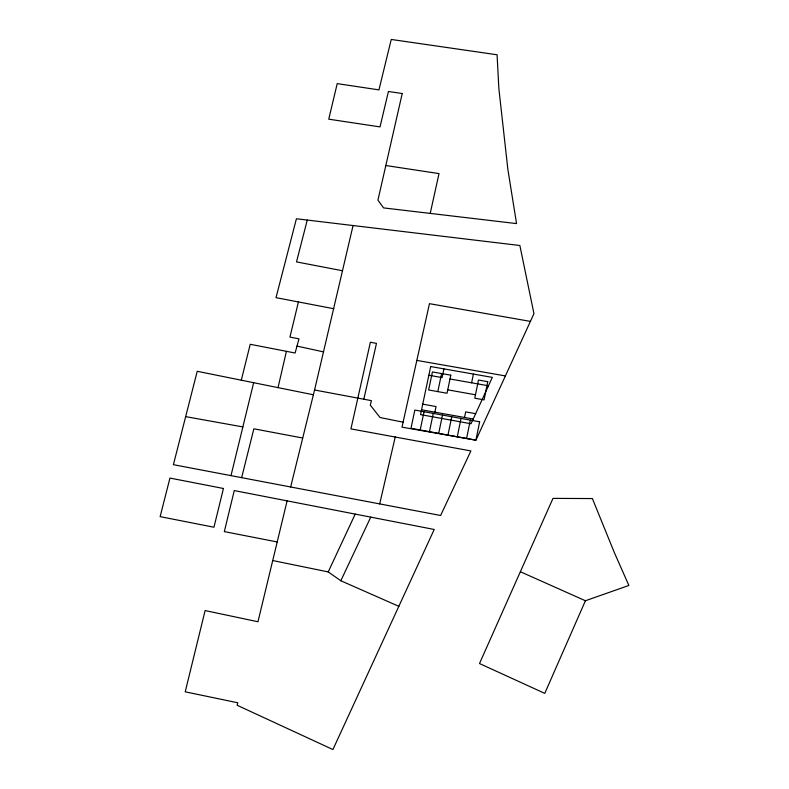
<?xml version="1.0" encoding="UTF-8"?>
<svg xmlns="http://www.w3.org/2000/svg" width="789" height="789" viewBox="0 0 789 789"><rect width="100%" height="100%" fill="white"/><g stroke="black" fill="none" stroke-linecap="round" stroke-linejoin="round"><path stroke-width="1.18" d="M466.595 438.467L470.323 420.103M457.275 436.761L461.032 418.426M464.524 417.47L465.668 411.888L475.639 413.692M471.615 382.813L473.4 374.065M447.974 435.055L451.752 416.75M429.443 431.662L433.26 413.397M437.816 391.61L441.593 373.562M434.887 412.174L436.061 406.552L422.736 404.155M443.931 368.887L442.106 377.596L428.841 375.248M438.704 433.358L442.501 415.073M420.202 429.966L424.048 411.73M430.222 213.405L439.009 173.6L385.821 165.522M363.818 399.224L376.481 343.383L370.386 342.239L350.927 428.9L470.895 450.933L440.617 515.493L173.402 464.682L197.23 371.294L313.381 394.776M278.034 387.626L286.407 351.332M290.658 486.981L314.564 390.003L353.068 225.546M379.687 503.905L395.289 436.8M277.205 541.954L224.332 531.608L234.264 490.58L434.216 529.468L332.909 749.55L237.173 705.277L237.795 702.782L185.218 691.825L205.11 610.568L257.964 621.752L287.107 500.867M298.42 301.95L289.938 337.1L298.982 338.856L295.116 353.018L250.221 344.29L241.306 380.209M230.99 475.629L253.654 382.704M241.641 477.651L253.871 428.802L302.729 438.023M307.266 220.062L296.506 261.899L342.584 270.765M585.418 600.745L544.765 693.373L479.505 663.539L552.99 498.382L592.391 498.559L614.167 552.182L628.872 585.468L585.418 600.745L520.424 571.759M272.738 560.545L328.224 571.926L355.198 514.103M398.839 606.327L340.828 580.753L370.751 517.13M530.405 321.389L429.453 303.676L401.995 427.155L475.925 440.173L533.956 313.657L519.862 245.507L296.417 218.76L276.012 297.66L333.777 308.716M416.829 360.405L505.394 375.929M449.996 378.986L488.48 385.791M447.748 389.835L475.481 394.776M421.543 409.797L473.193 419.008M185.662 416.641L242.874 426.918M314.564 390.003L371.422 400.644L370.317 405.171L380.042 417.519L403.1 422.194M297.009 346.105L323.569 351.894M328.224 571.926L340.828 580.753M479.643 421.799L475.925 440.173L410.99 428.279L414.846 410.063L479.643 421.799M487.75 381.698L484.071 399.865L474.781 398.208L478.479 380.061L487.75 381.698M450.785 375.179L447.028 393.257L428.624 389.973L432.421 371.944L450.785 375.179M430.676 366.55L420.537 414.6L471.013 423.752L492.346 377.389L430.676 366.55M402.222 93.526L377.941 200.159L383.562 207.901L516.548 223.593L507.86 169.349L498.855 88.457L497.08 54.776L391.245 39.45L378.937 89.887L337.219 83.624L328.747 119.178L380.022 126.901L388.425 91.485L402.222 93.526M223.435 488.48L213.957 527.23L160.128 516.637L169.941 478.075L223.435 488.48"/></g></svg>
